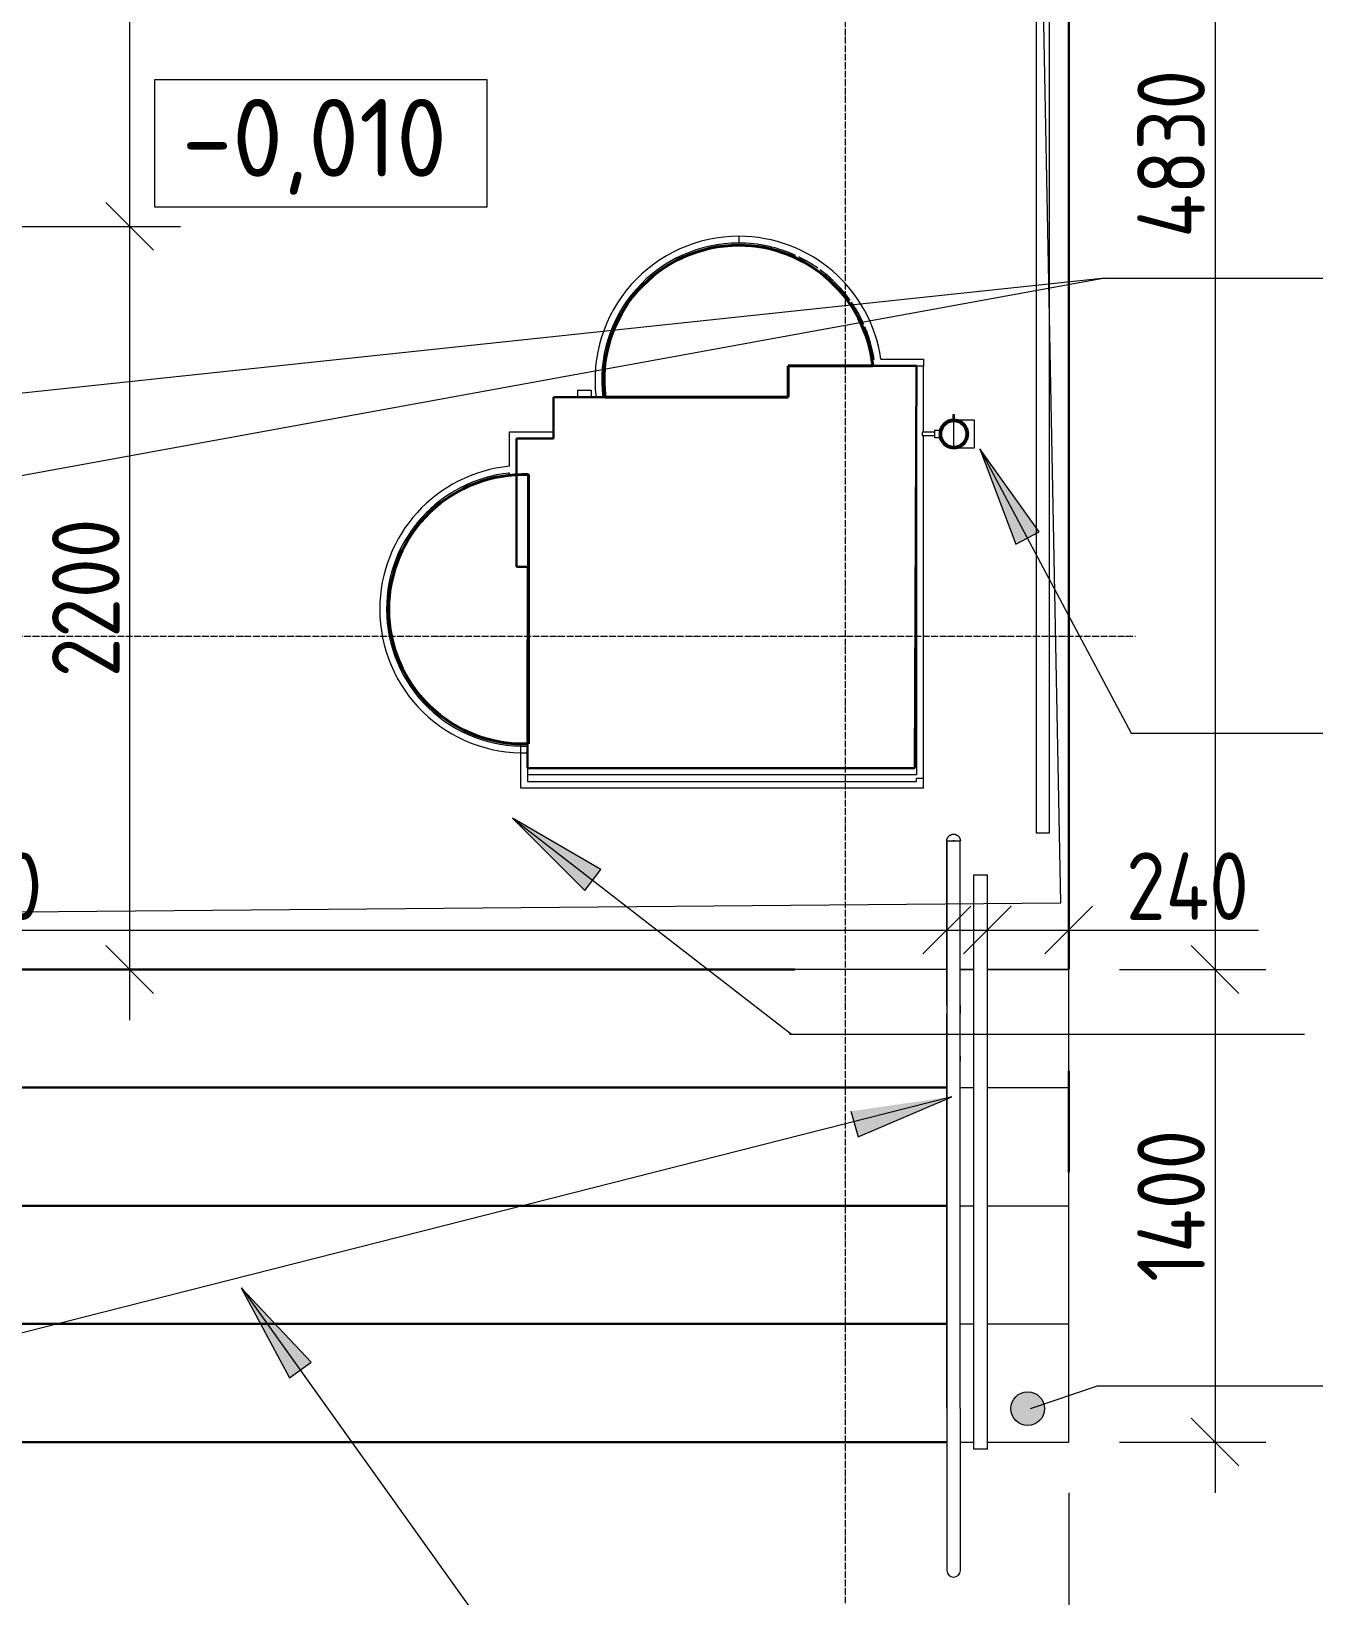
# Model space of a CAD drawing. Header units: millimetres. Extents: x 504091 to 2165846, y 135022 to 442887.
# Drawn here: x 1038758 to 1042555, y 322703 to 327336 of the extents above; entities that cross this region are included whole.
import ezdxf

# ---------------------------------------------------------------- set-up
doc = ezdxf.new("R2010")
doc.units = ezdxf.units.MM
doc.linetypes.add('ADSK_Линия сетки', pattern=[25, 20, -2.5, 0, -2.5])
doc.linetypes.add('осеваяX2', pattern=[4, 2.5, -0.5, 0.5, -0.5])
doc.layers.get('Defpoints').update_dxf_attribs({"color": 255})
for name, color, linetype, lineweight in [('Аннотация', 7, 'Continuous', 9), ('Колонны', 7, 'Continuous', 18), ('Лестницы', 7, 'Continuous', 18), ('Обобщенные модели', 7, 'Continuous', 18), ('Ограждение', 7, 'Continuous', 18), ('Оси', 165, 'осеваяX2', 13), ('отметки', 7, 'Continuous', 20), ('Перекрытие', 7, 'Continuous', 18), ('размеры', 7, 'Continuous', 9), ('Стены наружные', 7, 'Continuous', 18), ('Стены несущие', 7, 'Continuous', 30), ('Стены отделка', 7, 'Continuous', 30), ('Стены штриховка', 7, 'Continuous', 18)]:
    doc.layers.add(name, color=color, linetype=linetype, lineweight=lineweight)
doc.layers.add('ВСПОМОГАТЕЛЬНЫЙ', color=52, linetype='Continuous', lineweight=5, plot=False)
doc.layers.add('Линии', color=7, linetype='Continuous', lineweight=9, true_color=0x00a600)
doc.styles.add('GOST Common_1', font='GOST_Common.ttf', dxfattribs={"width": 0.9, "height": 250})
doc.styles.add('GOST Common_3', font='GOST_Common.ttf', dxfattribs={"height": 250})
doc.styles.add('GOST Common_6', font='GOST_Common.ttf', dxfattribs={"width": 0.9, "height": 200})
doc.dimstyles.new('ADSK_Основной_2_5_мм_Округление_до_10_мм', dxfattribs={"dimscale": 304.8, "dimtxt": 251.428749, "dimasz": 0.463911, "dimexe": 0.492126, "dimexo": 0.492126, "dimgap": 0.098425, "dimtad": 1, "dimdec": 0, "dimrnd": 10, "dimdsep": 46, "dimtxsty": 'GOST Common_1', "dimblk1": 'OBLIQUE', "dimblk2": 'OBLIQUE', "dimsah": 1, "dimcen": 0.09, "dimdle": 0.492126, "dimazin": 2, "dimtfac": 1, "dimtdec": 4, "dimtix": 1, "dimtmove": 0, "dimatfit": 3, "dimfxl": 0, "dimtvp": 1, "dimtolj": 1, "dimtzin": 0, "dimlwd": 20, "dimlwe": 20, "dimarcsym": 0})

# ---------------------------------------------------------------- blocks, each defined once
blk = doc.blocks.new('Ограждение - Ограждение-1129748-План 1-го этажа')
at = {"layer": 'Ограждение'}
for p, q in [((30479.5, -2845), (30519.5, -2845)), ((30479.5, -3345), (30479.5, -2845)), ((30519.5, -3345), (30519.5, -2845)), ((30479.5, -4545), (30479.5, -3345)), ((30519.5, -4545), (30519.5, -3345)), ((30519.5, -4545), (30479.5, -4545))]:
    blk.add_line(p, q, dxfattribs=at)
blk = doc.blocks.new('Тип перил - Перила_Внутренний_-1129817-План 1-го этажа')
at = {"layer": 'Ограждение'}
for p, q in [((30399.5, -2845), (30399.5, -3332.5)), ((30421.9, -2845), (30417.2, -2845)), ((30439.5, -3332.5), (30439.5, -2845)), ((30399.5, -3346.6), (30399.5, -4525)), ((30439.5, -4525), (30439.5, -3346.6))]:
    blk.add_line(p, q, dxfattribs=at)
at = {"layer": 'Ограждение', "flags": 128}
for points in [[(30399.5, -3332.5), (30399.5, -3333.7), (30399.5, -3334.9), (30399.5, -3336.1), (30399.5, -3337.3), (30399.5, -3338.5), (30399.5, -3339.6), (30399.5, -3340.8), (30399.5, -3341.9), (30399.5, -3343.1), (30399.5, -3344.2), (30399.5, -3345.3), (30399.5, -3346.4), (30399.5, -3346.6)], [(30439.5, -3346.6), (30439.5, -3345.5), (30439.5, -3344.5), (30439.5, -3343.3), (30439.5, -3342.2), (30439.5, -3341.1), (30439.5, -3339.9), (30439.5, -3338.8), (30439.5, -3337.6), (30439.5, -3336.4), (30439.5, -3335.2), (30439.5, -3334), (30439.5, -3332.8), (30439.5, -3332.5)]]:
    blk.add_lwpolyline(points, dxfattribs=at)
blk = doc.blocks.new('Тип перил - D40-16087-План 1-го этажа')
at = {"layer": 'Ограждение', "flags": 128}
for points in [[(0, 20), (0.8, 20), (1.6, 19.9), (2.4, 19.9), (3.2, 19.7), (4, 19.6), (4.8, 19.4), (5.5, 19.2), (6.3, 19), (7, 18.7), (7.8, 18.4), (8.5, 18.1), (9.2, 17.7), (9.9, 17.4), (10.6, 16.9), (11.3, 16.5), (11.9, 16), (12.6, 15.6), (13.2, 15), (13.8, 14.5), (14.3, 13.9), (14.9, 13.3), (15.4, 12.7), (15.9, 12.1), (16.4, 11.5), (16.8, 10.8), (17.2, 10.1), (17.6, 9.4), (18, 8.7), (18.3, 8), (18.6, 7.2), (18.9, 6.5), (19.2, 5.7), (19.4, 5), (19.6, 4.2), (19.7, 3.4), (19.8, 2.6), (19.9, 1.8), (20, 1), (20, 0.2), (20, 0)], [(20, 0), (20, -0.8), (19.9, -1.6), (19.9, -2.4), (19.7, -3.2), (19.6, -4), (19.4, -4.8), (19.2, -5.5), (19, -6.3), (18.7, -7), (18.4, -7.8), (18.1, -8.5), (17.7, -9.2), (17.4, -9.9), (16.9, -10.6), (16.5, -11.3), (16, -11.9), (15.6, -12.6), (15, -13.2), (14.5, -13.8), (13.9, -14.3), (13.3, -14.9), (12.7, -15.4), (12.1, -15.9), (11.5, -16.4), (10.8, -16.8), (10.1, -17.2), (9.4, -17.6), (8.7, -18), (8, -18.3), (7.2, -18.6), (6.5, -18.9), (5.7, -19.2), (5, -19.4), (4.2, -19.6), (3.4, -19.7), (2.6, -19.8), (1.8, -19.9), (1, -20), (0.2, -20), (0, -20)]]:
    blk.add_lwpolyline(points, dxfattribs=at)
blk = doc.blocks.new('Тип перил - Перила_Внутренний_-V20-План 1-го этажа')
at = {"layer": 'Ограждение'}
for p, q in [((30399.5, -2845), (30439.5, -2845)), ((30399.5, -3332.5), (30399.5, -2845)), ((30439.5, -3332.5), (30439.5, -2845)), ((30399.5, -3332.5), (30399.5, -3356)), ((30439.5, -3332.5), (30439.5, -3356)), ((30399.5, -4525), (30399.5, -3356)), ((30439.5, -4525), (30439.5, -3356))]:
    blk.add_line(p, q, dxfattribs=at)
blk = doc.blocks.new('TN_ПВС 125-82_Водосточная труба - TN_ПВС 125-82_Водосточная труба-2851611-План 1-го этажа')
at = {"layer": 'Обобщенные модели', "lineweight": 9}
h = blk.add_hatch(dxfattribs=at)
h.set_pattern_fill('FP_22', color=256, style=0, pattern_type=2)
h.set_pattern_definition([(135, (-1556.57, -30870.17), (-106.066, -106.066), [])])
h.paths.add_polyline_path([(41, 0), (38.8, 8.6), (34.4, 21.8), (19.4, 35.9), (-0.7, 40.9), (-22, 34.1), (-35.9, 19.4), (-40.5, -2.2), (-35.1, -21.1), (-19.4, -35.9), (0.7, -40.9), (21.1, -35.1), (35.9, -19.4), (40.9, -0.4)])
h.paths.add_polyline_path([(38.8, 0), (32.5, -20.5), (19.4, -33.6), (-1.7, -38.4), (-20.5, -32.5), (-33.6, -19.4), (-38.8, 0), (-32.5, 20.6), (-19.4, 33.6), (0, 38.8), (21, 32), (33.9, 18.4), (37.7, 4.2)])
at = {"layer": 'Обобщенные модели', "lineweight": 40}
for radius, start, end in [(41.1, 151.0711, 178.9289), (38.8, 0, 180), (38.8, 180, 0), (41.1, 121.0711, 148.9289), (41.1, 91.0711, 118.9289), (41.1, 61.0711, 88.9289), (41.1, 31.0711, 58.9289), (41.1, 1.0711, 28.9289), (41.1, 181.0711, 208.9289), (41.1, 211.0711, 238.9289), (41.1, 241.0711, 268.9289), (41.1, 271.0711, 298.9289), (41.1, 301.0711, 328.9289), (41.1, 331.0711, 358.9289)]:
    blk.add_arc((0, 0), radius, start, end, dxfattribs=at)
blk = doc.blocks.new('_ Хомут универсальный - _ Хомут универсальный-2851612-План 1-го этажа')
at = {"layer": 'Обобщенные модели'}
for p, q in [((-43.2, 2.1), (-56.9, 2.1)), ((-56.9, 2.1), (-56.9, -2.5)), ((-56.9, -2.5), (-43.2, -2.5)), ((-10, -42.1), (-10, -56.8)), ((10, -56.8), (10, -42.2)), ((-10, -56.8), (10, -56.8)), ((-5, -56.8), (-5, -93.3)), ((5, -93.3), (5, -56.8)), ((-5, -93.3), (5, -93.3))]:
    blk.add_line(p, q, dxfattribs=at)
for centre, radius, start, end in [((0, -0.1), 43.3, 283.4129, 177.008), ((0, 0), 41, 0, 180), ((0, 0), 43.3, 183.3101, 256.6528), ((0, 0), 41, 180, 360)]:
    blk.add_arc(centre, radius, start, end, dxfattribs=at)
blk = doc.blocks.new('_ Водосточный слив с хомутом универсальным - _ Водосточный слив с хомутом универсальным-2862680-План 1-го этажа')
at = {"layer": 'Обобщенные модели'}
for p, q in [((-13.7, 41.1), (-61, 41.1)), ((0, 38.8), (0, -38.8)), ((0, 38.8), (0, -38.8)), ((-61, -41.1), (-13.7, -41.1))]:
    blk.add_line(p, q, dxfattribs=at)
at = {"layer": 'Обобщенные модели', "flags": 128}
blk.add_lwpolyline([(-61, 41.1), (-61, 39.9), (-61, 36.4), (-61, 30.8), (-61, 23.3), (-61, 14.6), (-61, 5), (-61, -5), (-61, -14.6), (-61, -23.3), (-61, -30.8), (-61, -36.4), (-61, -39.9), (-61, -41.1)], dxfattribs=at)
at = {"layer": 'Обобщенные модели'}
for start, end in [(13.284, 180), (180, 267.2199), (273.3227, 346.716)]:
    blk.add_arc((0, 0), 43.6, start, end, dxfattribs=at)
blk = doc.blocks.new('Тип перил - Перила_Внутренний_-3098268-План 1-го этажа')
at = {"layer": 'Ограждение', "flags": 128}
for points in [[(30399.5, -3332.5), (30399.5, -3333.7), (30399.5, -3334.9), (30399.5, -3336.1), (30399.5, -3337.3), (30399.5, -3338.5), (30399.5, -3339.6), (30399.5, -3340.8), (30399.5, -3341.9), (30399.5, -3343.1), (30399.5, -3344.2), (30399.5, -3345.3), (30399.5, -3346.4), (30399.5, -3346.6)], [(30439.5, -3346.6), (30439.5, -3345.5), (30439.5, -3344.5), (30439.5, -3343.3), (30439.5, -3342.2), (30439.5, -3341.1), (30439.5, -3339.9), (30439.5, -3338.8), (30439.5, -3337.6), (30439.5, -3336.4), (30439.5, -3335.2), (30439.5, -3334), (30439.5, -3332.8)]]:
    blk.add_lwpolyline(points, dxfattribs=at)
blk = doc.blocks.new('Тип перил - D40-V58-План 1-го этажа')
at = {"layer": 'Ограждение', "flags": 128}
for points in [[(4.8, 19.4), (5.5, 19.2), (6.3, 19), (7, 18.7), (7.8, 18.4), (8.5, 18.1), (9.2, 17.7), (9.9, 17.4), (10.6, 16.9), (11.3, 16.5), (11.9, 16), (12.6, 15.6), (13.2, 15), (13.8, 14.5), (14.3, 13.9), (14.9, 13.3), (15.4, 12.7), (15.9, 12.1), (16.4, 11.5), (16.8, 10.8), (17.2, 10.1), (17.6, 9.4), (18, 8.7), (18.3, 8), (18.6, 7.2), (18.9, 6.5), (19.2, 5.7), (19.4, 5), (19.6, 4.2), (19.7, 3.4), (19.8, 2.6), (19.9, 1.8), (20, 1), (20, 0.2), (20, 0)], [(9.4, -17.6), (8.7, -18), (8, -18.3), (7.2, -18.6), (6.5, -18.9), (5.7, -19.2), (5, -19.4), (4.2, -19.6)], [(20, 0), (20, -0.8), (19.9, -1.6), (19.9, -2.4), (19.7, -3.2), (19.6, -4), (19.4, -4.8), (19.2, -5.5), (19, -6.3), (18.7, -7), (18.4, -7.8), (18.1, -8.5), (17.7, -9.2), (17.4, -9.9), (16.9, -10.6), (16.5, -11.3), (16, -11.9), (15.6, -12.6), (15, -13.2), (14.5, -13.8), (13.9, -14.3), (13.3, -14.9), (12.7, -15.4), (12.1, -15.9), (11.5, -16.4), (10.8, -16.8), (10.1, -17.2)]]:
    blk.add_lwpolyline(points, dxfattribs=at)
blk = doc.blocks.new('Тип перил - Перила_Внутренний_-V62-План 1-го этажа')
at = {"layer": 'Ограждение'}
for p, q in [((30399.5, -3332.5), (30399.5, -3346.7)), ((30439.5, -3332.5), (30439.5, -3346.7))]:
    blk.add_line(p, q, dxfattribs=at)
blk = doc.blocks.new('Высотные отметки - Рамка-12095-План 1-го этажа')
at = {"layer": 'Аннотация', "lineweight": 20}
for p, q in [((-6.5, 0), (-6.5, 5)), ((-6.5, 5), (6.5, 5)), ((6.5, 5), (6.5, 0)), ((6.5, 0), (-6.5, 0))]:
    blk.add_line(p, q, dxfattribs=at)
blk = doc.blocks.new('_Oblique')
at = {"color": 0, "linetype": 'ByBlock', "lineweight": -2}
blk.add_line((-0.5, -0.5), (0.5, 0.5), dxfattribs=at)
blk = doc.blocks.new('*D982')
at = {"layer": 'Defpoints', "color": 0, "lineweight": 20, "transparency": 16777216}
for p in [(1041468.6, 324674.3), (1035615.8, 324557.6), (1041468.6, 324557.6)]:
    blk.add_point(p, dxfattribs=at)
at = {"layer": 'размеры', "color": 0, "transparency": 16777216}
for p, q in [((1035615.8, 324707.6), (1035615.8, 324824.3)), ((1041468.6, 324707.6), (1041468.6, 324824.3)), ((1035465.8, 324674.3), (1041618.6, 324674.3))]:
    blk.add_line(p, q, dxfattribs=at)
at = {"layer": 'размеры', "color": 0, "transparency": 16777216, "xscale": 141.4, "yscale": 141.4, "zscale": 141.4, "rotation": 180}
blk.add_blockref('_Oblique', (1035615.8, 324674.3), dxfattribs=at)
at = {"layer": 'размеры', "color": 0, "transparency": 16777216, "xscale": 141.4, "yscale": 141.4, "zscale": 141.4}
blk.add_blockref('_Oblique', (1041468.6, 324674.3), dxfattribs=at)
at = {"layer": 'размеры', "color": 0, "lineweight": 20, "transparency": 16777216, "insert": (1038542.2, 324804.3), "char_height": 200, "attachment_point": 5, "style": 'GOST Common_6'}
blk.add_mtext('\\A1;5850', dxfattribs=at)
blk = doc.blocks.new('*D947')
at = {"layer": 'Defpoints', "color": 0, "lineweight": 20, "transparency": 16777216}
for p in [(1041588.6, 324674.3), (1041588.6, 324612.3), (1041829.7, 324612.3)]:
    blk.add_point(p, dxfattribs=at)
at = {"layer": 'размеры', "color": 0, "transparency": 16777216}
for p, q in [((1041588.6, 324762.3), (1041588.6, 324824.3)), ((1041829.7, 324762.3), (1041829.7, 324824.3)), ((1041588.6, 324674.3), (1041979.7, 324674.3)), ((1041829.7, 324674.3), (1042391.1, 324674.3))]:
    blk.add_line(p, q, dxfattribs=at)
at = {"layer": 'размеры', "color": 0, "transparency": 16777216, "xscale": 141.4, "yscale": 141.4, "zscale": 141.4, "rotation": 180}
blk.add_blockref('_Oblique', (1041588.6, 324674.3), dxfattribs=at)
at = {"layer": 'размеры', "color": 0, "transparency": 16777216, "xscale": 141.4, "yscale": 141.4, "zscale": 141.4}
blk.add_blockref('_Oblique', (1041829.7, 324674.3), dxfattribs=at)
at = {"layer": 'размеры', "color": 0, "lineweight": 20, "transparency": 16777216, "insert": (1042181.1, 324804.3), "char_height": 200, "attachment_point": 5, "style": 'GOST Common_6'}
blk.add_mtext('\\A1;240', dxfattribs=at)
blk = doc.blocks.new('*D983')
at = {"layer": 'Defpoints', "color": 0, "lineweight": 20, "transparency": 16777216}
for p in [(1028579.7, 323158.2), (1041829.7, 323158.2), (1041829.7, 322511.5)]:
    blk.add_point(p, dxfattribs=at)
at = {"layer": 'размеры', "color": 0, "transparency": 16777216}
for p, q in [((1028579.7, 323008.2), (1028579.7, 322361.5)), ((1041829.7, 323008.2), (1041829.7, 322361.5)), ((1028429.7, 322511.5), (1041979.7, 322511.5))]:
    blk.add_line(p, q, dxfattribs=at)
at = {"layer": 'размеры', "color": 0, "transparency": 16777216, "xscale": 141.4, "yscale": 141.4, "zscale": 141.4, "rotation": 180}
blk.add_blockref('_Oblique', (1028579.7, 322511.5), dxfattribs=at)
at = {"layer": 'размеры', "color": 0, "transparency": 16777216, "xscale": 141.4, "yscale": 141.4, "zscale": 141.4}
blk.add_blockref('_Oblique', (1041829.7, 322511.5), dxfattribs=at)
at = {"layer": 'размеры', "color": 0, "lineweight": 20, "transparency": 16777216, "insert": (1035204.7, 322641.5), "char_height": 200, "attachment_point": 5, "style": 'GOST Common_6'}
blk.add_mtext('\\A1;13250', dxfattribs=at)
blk = doc.blocks.new('*D948')
at = {"layer": 'Defpoints', "color": 0, "lineweight": 20, "transparency": 16777216}
for p in [(1038395.9, 326758.2), (1039049.5, 326758.2), (1040004.6, 324557.6)]:
    blk.add_point(p, dxfattribs=at)
at = {"layer": 'размеры', "color": 0, "transparency": 16777216}
for p, q in [((1039049.5, 324407.6), (1039049.5, 326908.2)), ((1038545.9, 326758.2), (1039199.5, 326758.2)), ((1039854.6, 324557.6), (1038899.5, 324557.6))]:
    blk.add_line(p, q, dxfattribs=at)
at = {"layer": 'размеры', "color": 0, "transparency": 16777216, "xscale": 141.4, "yscale": 141.4, "zscale": 141.4}
for p, rotation in [((1039049.5, 326758.2), 90), ((1039049.5, 324557.6), 270)]:
    blk.add_blockref('_Oblique', p, dxfattribs=dict(at, rotation=rotation))
at = {"layer": 'размеры', "color": 0, "lineweight": 20, "transparency": 16777216, "insert": (1038919.5, 325657.9), "char_height": 200, "attachment_point": 5, "rotation": 90, "style": 'GOST Common_6'}
blk.add_mtext('\\A1;2200', dxfattribs=at)
blk = doc.blocks.new('*D1000')
at = {"layer": 'Defpoints', "color": 0, "lineweight": 20, "transparency": 16777216}
for p in [(1038395.9, 329408.2), (1039049.5, 329408.2), (1038395.9, 326758.2)]:
    blk.add_point(p, dxfattribs=at)
at = {"layer": 'размеры', "color": 0, "transparency": 16777216}
for p, q in [((1039049.5, 326608.2), (1039049.5, 329558.2)), ((1038545.9, 329408.2), (1039199.5, 329408.2)), ((1038545.9, 326758.2), (1039199.5, 326758.2))]:
    blk.add_line(p, q, dxfattribs=at)
at = {"layer": 'размеры', "color": 0, "transparency": 16777216, "xscale": 141.4, "yscale": 141.4, "zscale": 141.4}
for p, rotation in [((1039049.5, 329408.2), 90), ((1039049.5, 326758.2), 270)]:
    blk.add_blockref('_Oblique', p, dxfattribs=dict(at, rotation=rotation))
at = {"layer": 'размеры', "color": 0, "lineweight": 20, "transparency": 16777216, "insert": (1038919.5, 328083.2), "char_height": 200, "attachment_point": 5, "rotation": 90, "style": 'GOST Common_6'}
blk.add_mtext('\\A1;2650', dxfattribs=at)
blk = doc.blocks.new('*D1004')
at = {"layer": 'Defpoints', "color": 0, "lineweight": 20, "transparency": 16777216}
for p in [(1041829.7, 329388.2), (1041829.7, 324557.6), (1042262.8, 324557.6)]:
    blk.add_point(p, dxfattribs=at)
at = {"layer": 'размеры', "color": 0, "transparency": 16777216}
for p, q in [((1042262.8, 329538.2), (1042262.8, 324407.6)), ((1041979.7, 329388.2), (1042412.8, 329388.2)), ((1041979.7, 324557.6), (1042412.8, 324557.6))]:
    blk.add_line(p, q, dxfattribs=at)
at = {"layer": 'размеры', "color": 0, "transparency": 16777216, "xscale": 141.4, "yscale": 141.4, "zscale": 141.4}
for p, rotation in [((1042262.8, 329388.2), 90), ((1042262.8, 324557.6), 270)]:
    blk.add_blockref('_Oblique', p, dxfattribs=dict(at, rotation=rotation))
at = {"layer": 'размеры', "color": 0, "lineweight": 20, "transparency": 16777216, "insert": (1042132.8, 326972.9), "char_height": 200, "attachment_point": 5, "rotation": 90, "style": 'GOST Common_6'}
blk.add_mtext('\\A1;4830', dxfattribs=at)
blk = doc.blocks.new('*D1005')
at = {"layer": 'Defpoints', "color": 0, "lineweight": 20, "transparency": 16777216}
for p in [(1041829.7, 324557.6), (1041829.7, 323158.2), (1042262.8, 323158.2)]:
    blk.add_point(p, dxfattribs=at)
at = {"layer": 'размеры', "color": 0, "transparency": 16777216}
for p, q in [((1042262.8, 324707.6), (1042262.8, 323008.2)), ((1041979.7, 324557.6), (1042412.8, 324557.6)), ((1041979.7, 323158.2), (1042412.8, 323158.2))]:
    blk.add_line(p, q, dxfattribs=at)
at = {"layer": 'размеры', "color": 0, "transparency": 16777216, "xscale": 141.4, "yscale": 141.4, "zscale": 141.4}
for p, rotation in [((1042262.8, 324557.6), 90), ((1042262.8, 323158.2), 270)]:
    blk.add_blockref('_Oblique', p, dxfattribs=dict(at, rotation=rotation))
at = {"layer": 'размеры', "color": 0, "lineweight": 20, "transparency": 16777216, "insert": (1042132.8, 323857.9), "char_height": 200, "attachment_point": 5, "rotation": 90, "style": 'GOST Common_6'}
blk.add_mtext('\\A1;1400', dxfattribs=at)

msp = doc.modelspace()

# ---------------------------------------------------------------- hatches: boundary and pattern name
at = {"layer": 'Аннотация', "lineweight": 9}
for points in [[(1041565.8793, 326099.717), (1041672.8618, 325816.6717), (1041742.474, 325854.0053)], [(1040182.895, 325005.8078), (1040396.3729, 324791.3618), (1040444.6016, 324853.921)], [(1041483.7659, 324181.0165), (1041184.2659, 324137.893), (1041205.6323, 324061.846)], [(1039378.972, 323615.1274), (1039522.7057, 323348.8558), (1039586.7242, 323395.1298)]]:
    msp.add_hatch(color=256, dxfattribs=at).paths.add_polyline_path(points)
h = msp.add_hatch(color=256, dxfattribs=at)
edge = h.paths.add_edge_path()
edge.add_arc((1041708.009, 323257.2008), 50, 0, 360)
at = {"layer": 'Колонны', "true_color": 0xfbfbf4}
for points in [[(1040453.9646, 326252.6161), (1040456.8288, 326252.6161), (1040454.5016, 326324.3996), (1040463.1928, 326389.3668), (1040483.8985, 326455.0125), (1040515.7227, 326516.3031), (1040557.9581, 326571.4802), (1040601.9211, 326613.611), (1040657.9746, 326651.4935), (1040719.6237, 326679.3586), (1040785.0951, 326696.4048), (1040852.5055, 326702.9265), (1040852.5055, 326708.7443), (1040780.9349, 326702.1132), (1040711.4037, 326682.8507), (1040654.9615, 326657.3712), (1040597.9915, 326618.9173), (1040544.9292, 326566.801), (1040505.5168, 326512.4097), (1040475.5476, 326452.0018), (1040455.9864, 326387.3149), (1040447.4018, 326321.2521), (1040447.4433, 326320.2095), (1040450.1735, 326252.6161), (1040453.5009, 326252.6161)], [(1041249.2458, 326344.7126), (1041254.7774, 326344.7126), (1041239.0831, 326422.6912), (1041224.4507, 326461.2216), (1041202.6916, 326505.0756), (1041194.8381, 326518.074), (1041169.3964, 326554.0879), (1041149.8183, 326576.8921), (1041116.6138, 326609.2951), (1041099.6465, 326623.0718), (1041055.726, 326653.0561), (1041043.1616, 326659.8433), (1040987.4265, 326685.1151), (1040919.6342, 326702.7768), (1040852.5055, 326708.7443), (1040852.5055, 326702.1419), (1040924.0361, 326695.1577), (1040980.2263, 326681.1423), (1041039.8449, 326655.4142), (1041094.4996, 326620.3545), (1041142.7422, 326576.8921), (1041183.2942, 326526.1787), (1041215.0812, 326469.5579), (1041237.4839, 326407.3433), (1041245.604, 326364.105)]]:
    msp.add_hatch(color=7, dxfattribs=at).paths.add_polyline_path(points)
h = msp.add_hatch(color=7, dxfattribs=at)
h.paths.add_polyline_path([(1040207.1985, 325220.0726), (1040208.1902, 325221.1298), (1040227.1985, 325220.9902), (1040227.1985, 325225.816), (1040154.3114, 325230.4773), (1040089.552, 325245.7242), (1040024.2916, 325274.0757), (1039965.1064, 325313.5705), (1039913.8794, 325362.9519), (1039872.2404, 325420.6488), (1039841.5143, 325484.8254), (1039822.1424, 325559.4294), (1039816.3329, 325624.3092), (1039809.7305, 325624.3092), (1039816.4267, 325553.4399), (1039833.1756, 325489.9037), (1039855.9703, 325436.2684), (1039891.6426, 325380.124), (1039939.0483, 325328.0766), (1039984.0947, 325291.1362), (1040040.3343, 325258.4637), (1040101.1179, 325235.1938), (1040164.8395, 325221.9485), (1040192.569, 325220.7205)])
h.paths.add_polyline_path([(1039821.0385, 325559.4149), (1039821.0345, 325559.4294), (1039816.3329, 325600.375)])

# ---------------------------------------------------------------- linework, layer by layer
at = {"layer": 'Аннотация', "lineweight": 9}
for p, q in [((1033912.9659, 325753.807), (1041927.2377, 326604.5698)), ((1037275.7049, 325754.9587), (1041936.5953, 326605.5632)), ((1041927.2377, 326604.5698), (1042745.0842, 326604.5698)), ((1041565.8793, 326099.717), (1041672.8618, 325816.6717)), ((1041742.474, 325854.0053), (1041565.8793, 326099.717)), ((1041565.8793, 326099.717), (1042014.6598, 325257.1945)), ((1041672.8618, 325816.6717), (1041742.474, 325854.0053)), ((1042014.6598, 325257.1945), (1042721.3067, 325257.1945)), ((1040182.895, 325005.8078), (1040396.3729, 324791.3618)), ((1040444.6016, 324853.921), (1040182.895, 325005.8078)), ((1040182.895, 325005.8078), (1041008.9412, 324365.9919)), ((1040396.3729, 324791.3618), (1040444.6016, 324853.921)), ((1041002.4948, 324365.9919), (1042527.5364, 324365.9919)), ((1041483.7659, 324181.0165), (1033252.0337, 322089.5495)), ((1041205.6323, 324061.846), (1041483.7659, 324181.0165)), ((1041184.2659, 324137.893), (1041205.6323, 324061.846)), ((1039378.972, 323615.1274), (1039522.7057, 323348.8558)), ((1039586.7242, 323395.1298), (1039378.972, 323615.1274)), ((1039380.3893, 323614.8896), (1040784.2729, 321650.1753)), ((1039522.7057, 323348.8558), (1039586.7242, 323395.1298)), ((1041716.563, 323257.7768), (1041915.181, 323324.777)), ((1041915.181, 323324.777), (1042582.4955, 323324.777))]:
    msp.add_line(p, q, dxfattribs=at)
msp.add_circle((1041708.009, 323257.2008), 50, dxfattribs=at)
at = {"layer": 'ВСПОМОГАТЕЛЬНЫЙ', "color": 1, "ltscale": 0.03}
msp.add_lwpolyline([(1028725.5526, 329368.3051), (1028723.5347, 329013.5409), (1028587.5272, 329013.5409), (1028562.6519, 324640.8787), (1041806.0045, 324754.5907), (1041717.1355, 329350.3014)], dxfattribs=at)
at = {"layer": 'Колонны', "lineweight": 40}
for p, q in [((1040998.8479, 326252.6161), (1040999.2548, 326344.7126)), ((1040999.2548, 326344.7126), (1041249.2458, 326344.7126)), ((1040456.8288, 326252.6161), (1040998.8479, 326252.6161)), ((1040229.8656, 325225.6756), (1040229.8656, 326022.9428))]:
    msp.add_line(p, q, dxfattribs=at)
for centre, start, end in [((1040852.5055, 326303.2399), 90, 187.2909452), ((1040852.5055, 326303.2399), 5.9676701, 90), ((1040215.2349, 325624.3092), 87.8980718, 180), ((1040215.2349, 325624.3092), 180, 272.1019282)]:
    msp.add_arc(centre, 398.902, start, end, dxfattribs=at)
at = {"layer": 'Колонны'}
for centre, start, end in [((1040852.5055, 326303.2399), 76.9975473, 80.2265392), ((1040852.5055, 326303.2399), 66.5942068, 70.4495208), ((1040852.5055, 326303.2399), 56.5625524, 60.6678975), ((1040852.5055, 326303.2399), 46.6544579, 50.8797291), ((1040852.5055, 326303.2399), 36.8023445, 41.0820882), ((1040852.5055, 326303.2399), 26.9802056, 31.2701177), ((1040852.5055, 326303.2399), 17.1758897, 21.4350996), ((1040852.5055, 326303.2399), 8.7350461, 11.559633), ((1040215.2349, 325624.3092), 110.7132624, 115.0348499), ((1040215.2349, 325624.3092), 101.3960834, 105.7536997), ((1040215.2349, 325624.3092), 95.8222129, 96.4726908), ((1040215.2349, 325624.3092), 120.0417372, 124.3160596), ((1040215.2349, 325624.3092), 129.387532, 133.5972469), ((1040215.2349, 325624.3092), 138.7620964, 142.8783299), ((1040215.2349, 325624.3092), 148.1900536, 152.1592272), ((1040215.2349, 325624.3092), 157.7355388, 161.439858), ((1040215.2349, 325624.3092), 167.6402294, 170.7203585)]:
    msp.add_arc(centre, 405.5044, start, end, dxfattribs=at)
at = {"layer": 'Лестницы', "color": 2, "lineweight": 30}
for p, q in [((1035615.844, 324557.5657), (1041018.6157, 324557.5657)), ((1041829.6885, 323957.5657), (1041829.6885, 324257.5657)), ((1035615.3172, 324208.2106), (1041468.6157, 324208.2106)), ((1035615.844, 323858.2106), (1041468.6157, 323858.2106)), ((1035615.844, 323858.2106), (1041468.6157, 323858.2106)), ((1035615.844, 323508.2106), (1041468.6157, 323508.2106)), ((1035615.844, 323158.2106), (1041468.6157, 323158.2106))]:
    msp.add_line(p, q, dxfattribs=at)
at = {"layer": 'Лестницы'}
for p, q in [((1041508.6157, 324557.5657), (1041548.6157, 324557.5657)), ((1041588.6157, 324557.5657), (1041829.6885, 324557.5657)), ((1041829.6885, 324257.5657), (1041829.6885, 324557.5657)), ((1035615.3172, 324208.2106), (1041019.1425, 324208.2106)), ((1041508.0889, 324208.2106), (1041548.6157, 324208.2106)), ((1041508.0889, 324208.2106), (1041548.6157, 324208.2106)), ((1041588.6157, 324208.2106), (1041829.6885, 324208.2106)), ((1041588.6157, 324208.2106), (1041829.6885, 324208.2106)), ((1041829.6885, 323657.5657), (1041829.6885, 323957.5657)), ((1041508.6157, 323858.2106), (1041548.6157, 323858.2106)), ((1041508.6157, 323858.2106), (1041548.6157, 323858.2106)), ((1041588.6157, 323858.2106), (1041829.6885, 323858.2106)), ((1041588.6157, 323858.2106), (1041829.6885, 323858.2106)), ((1041829.6885, 323357.5657), (1041829.6885, 323657.5657)), ((1035615.844, 323508.2106), (1041468.6157, 323508.2106)), ((1041508.6157, 323508.2106), (1041548.6157, 323508.2106)), ((1041508.6157, 323508.2106), (1041548.6157, 323508.2106)), ((1041588.6157, 323508.2106), (1041829.6885, 323508.2106)), ((1041588.6157, 323508.2106), (1041829.6885, 323508.2106)), ((1041829.6885, 323158.2106), (1041829.6885, 323357.5657)), ((1035615.844, 323158.2106), (1041468.6157, 323158.2106)), ((1041508.6157, 323158.2106), (1041548.6157, 323158.2106)), ((1041508.6157, 323158.2106), (1041548.6157, 323158.2106)), ((1041588.6157, 323158.2106), (1041829.6885, 323158.2106)), ((1041588.6157, 323158.2106), (1041829.6885, 323158.2106))]:
    msp.add_line(p, q, dxfattribs=at)
at = {"layer": 'Лестницы', "color": 2, "lineweight": 30}
msp.add_lwpolyline([(1041829.6885, 324558.2106), (1041829.6885, 329388.2106)], dxfattribs=at)
at = {"layer": 'Линии', "color": 7}
for p, q in [((1041468.6157, 323258.2506), (1041468.6157, 322778.2106)), ((1041508.6157, 322778.2106), (1041508.6157, 323258.2506))]:
    msp.add_line(p, q, dxfattribs=at)
msp.add_arc((1041488.6157, 322778.2106), 20, 180, 0, dxfattribs=at)
at = {"layer": 'Ограждение'}
for p, q in [((1041733.0462, 329354.5304), (1041733.0462, 324961.877)), ((1041773.0462, 324961.877), (1041773.0462, 329354.5304)), ((1041733.0462, 324961.877), (1041773.0462, 324961.877))]:
    msp.add_line(p, q, dxfattribs=at)
at = {"layer": 'Оси', "linetype": 'ADSK_Линия сетки'}
for p, q in [((1041168.6554, 318689.9319), (1041168.6554, 331772.0057)), ((1014992.1169, 325544.979), (1042026.7746, 325544.979))]:
    msp.add_line(p, q, dxfattribs=at)
at = {"layer": 'Перекрытие'}
for p, q in [((1035615.844, 324558.2106), (1041468.6157, 324558.2106)), ((1041508.6157, 324558.2106), (1041548.6157, 324558.2106)), ((1041588.6157, 324558.2106), (1041829.6885, 324558.2106))]:
    msp.add_line(p, q, dxfattribs=at)
at = {"layer": 'Стены наружные'}
for p, q in [((1040852.5055, 326728.7443), (1040852.5055, 326708.7443)), ((1041251.0972, 326364.7126), (1041253.3234, 326364.7126)), ((1041273.5461, 326364.7126), (1041399.2573, 326364.7126)), ((1041399.2573, 326364.7126), (1041399.2573, 326344.4255)), ((1040375.6377, 326272.6161), (1040415.6377, 326272.6161)), ((1040375.6377, 326272.6161), (1040375.6377, 326252.6161)), ((1040415.6377, 326272.6161), (1040415.6377, 326252.6161)), ((1040174.0942, 326149.8986), (1040304.0942, 326149.8986)), ((1040174.0942, 326047.8201), (1040174.0942, 326149.8986)), ((1040174.0942, 326025.1505), (1040174.0942, 326027.7213)), ((1040207.1985, 325094.4255), (1040207.1985, 325221.1978)), ((1040227.1985, 325153.8063), (1040227.1985, 325134.4255)), ((1041399.2573, 325094.4255), (1041399.2573, 325124.4255)), ((1041399.2573, 325094.4255), (1040207.1985, 325094.4255))]:
    msp.add_line(p, q, dxfattribs=at)
for centre, radius, start, end in [((1040852.5055, 326303.2399), 425.5044, 90, 186.8328703), ((1040852.5055, 326303.2399), 425.5044, 8.3066069, 90), ((1040852.5055, 326303.2399), 405.5044, 90, 187.171605), ((1040852.5055, 326303.2399), 405.5044, 65.3076279, 90), ((1040852.5055, 326303.2399), 405.5044, 54.6971755, 63.9933295), ((1040852.5055, 326303.2399), 405.5044, 46.1512565, 53.5356974), ((1040852.5055, 326303.2399), 405.5044, 35.6100039, 45.9388589), ((1040852.5055, 326303.2399), 405.5044, 23.9258146, 34.6571381), ((1040852.5055, 326303.2399), 405.5044, 8.7194148, 22.8646522), ((1040215.2349, 325624.3092), 425.5044, 95.5484212, 180), ((1040215.2349, 325624.3092), 405.5044, 95.823, 180), ((1040215.2349, 325624.3092), 425.5044, 180, 271.6104467), ((1040215.2349, 325624.3092), 405.5044, 180, 271.6900637)]:
    msp.add_arc(centre, radius, start, end, dxfattribs=at)
at = {"layer": 'Стены несущие'}
for p, q in [((1041379.2585, 326344.7126), (1041249.2458, 326344.7126)), ((1041373.9969, 325153.8063), (1041379.2585, 326344.7126)), ((1040998.8479, 326252.6161), (1040304.0942, 326252.6161)), ((1040304.0942, 326252.6161), (1040304.0942, 326129.8986)), ((1040304.0942, 326129.8986), (1040194.0942, 326129.8986)), ((1040194.0942, 326129.8986), (1040194.0942, 326021.6976)), ((1040194.0942, 326021.0588), (1040194.0942, 325749.8986)), ((1040194.0942, 325749.8986), (1040228.5797, 325749.8986)), ((1040228.5797, 325749.8986), (1040228.5797, 325533.8063)), ((1040227.1985, 325533.8063), (1040227.1985, 325153.8063)), ((1040227.1985, 325153.8063), (1041373.9969, 325153.8063))]:
    msp.add_line(p, q, dxfattribs=at)
at = {"layer": 'Стены отделка', "lineweight": 9}
for p, q in [((1041399.2573, 326344.4255), (1041379.2573, 326344.4255)), ((1041379.2573, 326344.4255), (1041379.2573, 325134.4255)), ((1041399.2573, 326148.2362), (1041399.2573, 326344.4255)), ((1041399.2573, 325124.4255), (1041399.2573, 326138.6221)), ((1041379.2573, 325134.4255), (1040227.1985, 325134.4255)), ((1040227.1985, 325134.4255), (1040227.1985, 325114.4255)), ((1040227.1985, 325114.4255), (1041379.2573, 325114.4255)), ((1041379.2573, 325114.4255), (1041379.2573, 325124.4255)), ((1041379.2573, 325124.4255), (1041399.2573, 325124.4255))]:
    msp.add_line(p, q, dxfattribs=at)
at = {"layer": 'Стены штриховка'}
for p, q in [((1040999.2548, 326344.7126), (1040998.8479, 326252.6161)), ((1041249.2458, 326344.7126), (1040999.2548, 326344.7126))]:
    msp.add_line(p, q, dxfattribs=at)

# ---------------------------------------------------------------- block references
at = {"layer": 'Обобщенные модели'}
for name, rotation in [('_ Хомут универсальный - _ Хомут универсальный-2851612-План 1-го этажа', 270.0000000000002), ('_ Водосточный слив с хомутом универсальным - _ Водосточный слив с хомутом универсальным-2862680-План 1-го этажа', 180)]:
    msp.add_blockref(name, (1041489.2573, 326143.4066), dxfattribs=dict(at, rotation=rotation))
at = {"layer": 'Обобщенные модели', "lineweight": 40, "rotation": 270.0000000000002}
msp.add_blockref('TN_ПВС 125-82_Водосточная труба - TN_ПВС 125-82_Водосточная труба-2851611-План 1-го этажа', (1041489.2573, 326143.4066), dxfattribs=at)
at = {"layer": 'Ограждение', "rotation": 90}
for name in ['Тип перил - D40-16087-План 1-го этажа', 'Тип перил - D40-V58-План 1-го этажа']:
    msp.add_blockref(name, (1041488.6157, 324938.2506), dxfattribs=at)
at = {"layer": 'Ограждение'}
for name, p in [('Тип перил - Перила_Внутренний_-1129817-План 1-го этажа', (1011069.0901, 327783.2506)), ('Тип перил - Перила_Внутренний_-V20-План 1-го этажа', (1011069.0901, 327783.2506)), ('Ограждение - Ограждение-1129748-План 1-го этажа', (1011069.0901, 327682.5657)), ('Тип перил - Перила_Внутренний_-3098268-План 1-го этажа', (1011069.0901, 327633.2106)), ('Тип перил - Перила_Внутренний_-V62-План 1-го этажа', (1011069.0901, 327633.2106))]:
    msp.add_blockref(name, p, dxfattribs=at)
at = {"layer": 'отметки', "lineweight": 20, "xscale": 75.5877790199513, "yscale": 75.5877790199513, "zscale": 75.5877790199513}
msp.add_blockref('Высотные отметки - Рамка-12095-План 1-го этажа', (1039615.0044, 326814.768), dxfattribs=at)

# ---------------------------------------------------------------- texts
at = {"layer": 'отметки', "lineweight": 20, "insert": (1039203.664, 327135.4444), "char_height": 230, "width": 977.532294, "attachment_point": 1, "line_spacing_factor": 1.022761, "style": 'GOST Common_3'}
msp.add_mtext('-0,010', dxfattribs=at)

# ---------------------------------------------------------------- dimensions: what is measured, and where the dimension line sits
at = {"layer": 'размеры', "lineweight": 20}
for base, p1, p2, override, picture, middle in [((1039049.5309, 329408.2106), (1038395.8574, 326758.2106), (1038395.8574, 329408.2106), {"dimtxt": 230, "dimpost": '<>', "dimtxsty": 'GOST Common_6', "dimfxl": 1618.654565, "dimlwd": 65535, "dimlwe": 65535}, '*D1000', (1038919.5309, 328083.2106)), ((1042262.7676, 324557.5657), (1041829.6885, 329388.2106), (1041829.6885, 324557.5657), {"dimtxt": 230, "dimpost": '<>', "dimtxsty": 'GOST Common_6', "dimfxl": 1633.351185, "dimlwd": 65535, "dimlwe": 65535}, '*D1004', (1042132.7676, 326972.8881)), ((1039049.5309, 326758.2106), (1040004.5719, 324557.5657), (1038395.8574, 326758.2106), {"dimtxt": 230, "dimpost": '<>', "dimtxsty": 'GOST Common_6', "dimfxl": 1633.351185, "dimlwd": 65535, "dimlwe": 65535}, '*D948', (1038919.5309, 325657.8881)), ((1042262.7676, 323158.2106), (1041829.6885, 324557.5657), (1041829.6885, 323158.2106), {"dimtxt": 230, "dimpost": '<>', "dimtxsty": 'GOST Common_6', "dimfxl": 1633.351185, "dimlwd": 65535, "dimlwe": 65535}, '*D1005', (1042132.7676, 323857.8881))]:
    dim = msp.add_linear_dim(base=base, p1=p1, p2=p2, angle=90, dimstyle='ADSK_Основной_2_5_мм_Округление_до_10_мм', override=override, dxfattribs=at)
    dim.commit()
    dim.dimension.update_dxf_attribs({"geometry": picture, "text_midpoint": middle})
for base, p1, p2, picture, middle in [((1041468.6157, 324674.3443), (1035615.844, 324557.5657), (1041468.6157, 324557.5657), '*D982', (1038542.2298, 324804.3443)), ((1041829.6885, 322511.4736), (1028579.6885, 323158.2106), (1041829.6885, 323158.2106), '*D983', (1035204.6885, 322641.4736))]:
    dim = msp.add_linear_dim(base=base, p1=p1, p2=p2, dimstyle='ADSK_Основной_2_5_мм_Округление_до_10_мм', override={"dimtxt": 230, "dimpost": '<>', "dimtxsty": 'GOST Common_6', "dimfxl": 1633.351185, "dimlwd": 65535, "dimlwe": 65535}, dxfattribs=at)
    dim.commit()
    dim.dimension.update_dxf_attribs({"geometry": picture, "text_midpoint": middle})
dim = msp.add_linear_dim(base=(1041588.6157, 324674.3443), p1=(1041829.6885, 324612.3107), p2=(1041588.6157, 324612.3107), dimstyle='ADSK_Основной_2_5_мм_Округление_до_10_мм', override={"dimtxt": 230, "dimpost": '<>', "dimtxsty": 'GOST Common_6', "dimfxl": 1633.351185, "dimlwd": 65535, "dimlwe": 65535}, dxfattribs=at)
dim.commit()
dim.dimension.update_dxf_attribs({"geometry": '*D947', "text_midpoint": (1042181.0885, 324674.3443), "dimtype": 160})

doc.saveas('drawing.dxf')
